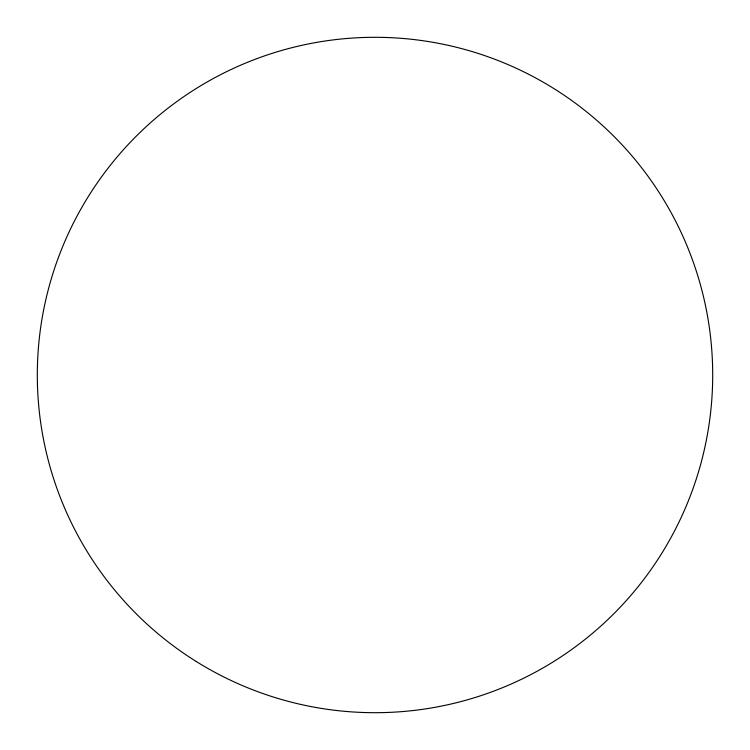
<?xml version="1.0" encoding="UTF-8"?>
<svg xmlns="http://www.w3.org/2000/svg" width="750" height="750" viewBox="0 0 750 750"><rect width="100%" height="100%" fill="white"/><g stroke="black" fill="none" stroke-linecap="round" stroke-linejoin="round"><path stroke-width="1.12" d="M196.275 661.519A337.697 337.697 0 0 0 712.5 386.522A337.697 337.697 0 0 0 216.225 76.959A337.697 337.697 0 0 0 196.275 661.519"/></g></svg>
